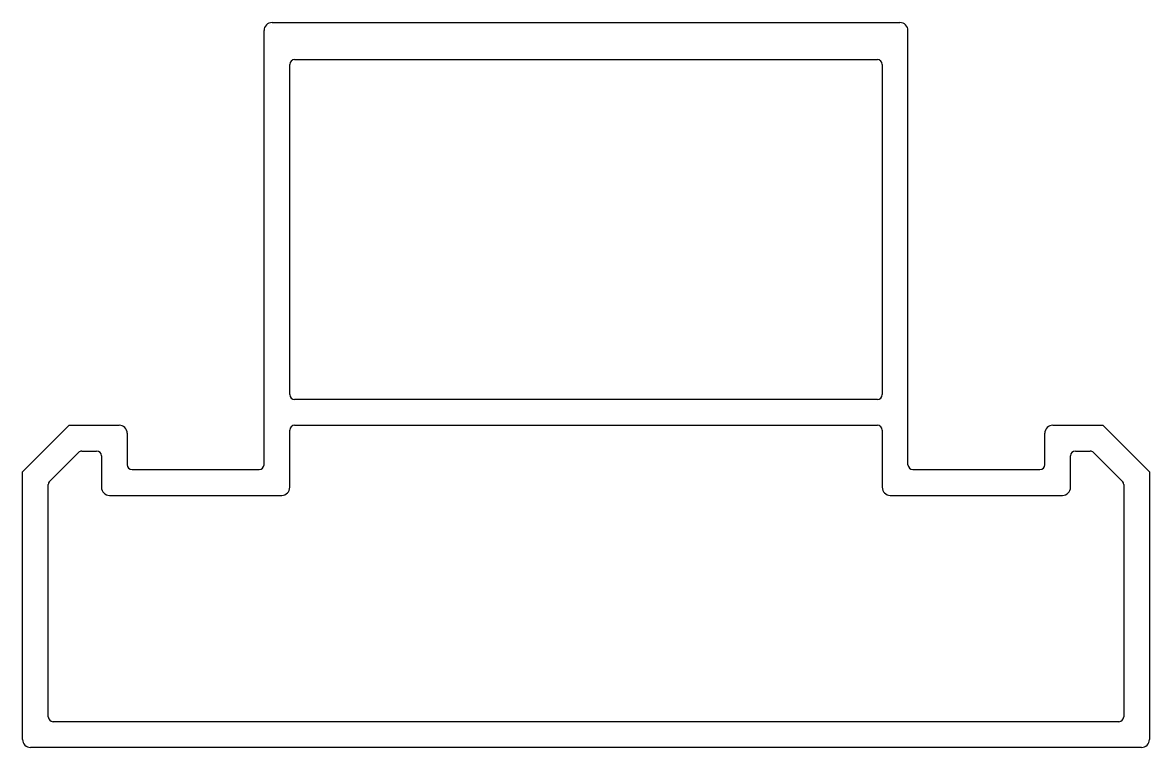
# Model space of a CAD drawing. Extents: x 1796.1 to 1866.1, y 1477.5 to 1522.5.
import ezdxf

# ---------------------------------------------------------------- set-up
doc = ezdxf.new("R2010")
doc.units = 0
doc.layers.get('0').update_dxf_attribs({"linetype": 'CONTINUOUS'})

msp = doc.modelspace()

# ---------------------------------------------------------------- linework, layer by layer
at = {"color": 5}
for p, q in [((1811.117, 1495.045), (1811.117, 1521.995)), ((1811.617, 1522.495), (1850.617, 1522.495)), ((1851.117, 1495.045), (1851.117, 1521.995)), ((1812.717, 1499.395), (1812.717, 1519.895)), ((1813.017, 1520.195), (1849.217, 1520.195)), ((1849.517, 1519.895), (1849.517, 1499.395)), ((1849.217, 1499.095), (1813.017, 1499.095)), ((1796.117, 1494.595), (1799.017, 1497.495)), ((1799.017, 1497.495), (1802.117, 1497.495)), ((1813.017, 1497.495), (1849.217, 1497.495)), ((1860.117, 1497.495), (1863.217, 1497.495)), ((1863.217, 1497.495), (1866.117, 1494.595)), ((1802.617, 1496.995), (1802.617, 1495.045)), ((1812.717, 1493.645), (1812.717, 1497.195)), ((1849.517, 1497.195), (1849.517, 1493.645)), ((1859.617, 1495.045), (1859.617, 1496.995)), ((1797.805, 1494.02), (1799.592, 1495.807)), ((1799.804, 1495.895), (1800.717, 1495.895)), ((1801.017, 1495.595), (1801.017, 1493.645)), ((1861.217, 1493.645), (1861.217, 1495.595)), ((1861.517, 1495.895), (1862.43, 1495.895)), ((1862.642, 1495.807), (1864.429, 1494.02)), ((1796.117, 1477.995), (1796.117, 1494.595)), ((1802.917, 1494.745), (1810.817, 1494.745)), ((1851.417, 1494.745), (1859.317, 1494.745)), ((1866.117, 1494.595), (1866.117, 1477.995)), ((1797.717, 1479.395), (1797.717, 1493.808)), ((1864.517, 1493.808), (1864.517, 1479.395)), ((1801.517, 1493.145), (1812.217, 1493.145)), ((1850.017, 1493.145), (1860.717, 1493.145)), ((1864.217, 1479.095), (1798.017, 1479.095)), ((1865.617, 1477.495), (1796.617, 1477.495))]:
    msp.add_line(p, q, dxfattribs=at)
for centre, radius, start, end in [((1811.617, 1521.995), 0.5, 90, 180), ((1850.617, 1521.995), 0.5, 0, 90), ((1813.017, 1519.895), 0.3, 90, 180), ((1849.217, 1519.895), 0.3, 0, 90), ((1813.017, 1499.395), 0.3, 180, 270), ((1849.217, 1499.395), 0.3, 270, 0), ((1802.117, 1496.995), 0.5, 0, 90), ((1813.017, 1497.195), 0.3, 90, 180), ((1849.217, 1497.195), 0.3, 0, 90), ((1860.117, 1496.995), 0.5, 90, 180), ((1799.804, 1495.595), 0.3, 90, 135), ((1800.717, 1495.595), 0.3, 0, 90), ((1861.517, 1495.595), 0.3, 90, 180), ((1862.43, 1495.595), 0.3, 45, 90), ((1802.917, 1495.045), 0.3, 180, 270), ((1810.817, 1495.045), 0.3, 270, 0), ((1851.417, 1495.045), 0.3, 180, 270), ((1859.317, 1495.045), 0.3, 270, 0), ((1798.017, 1493.808), 0.3, 135, 180), ((1864.217, 1493.808), 0.3, 0, 45), ((1801.517, 1493.645), 0.5, 180, 270), ((1812.217, 1493.645), 0.5, 270, 360), ((1850.017, 1493.645), 0.5, 180, 270), ((1860.717, 1493.645), 0.5, 270, 360), ((1798.017, 1479.395), 0.3, 180, 270), ((1864.217, 1479.395), 0.3, 270, 0), ((1796.617, 1477.995), 0.5, 180, 270), ((1865.617, 1477.995), 0.5, 270, 360)]:
    msp.add_arc(centre, radius, start, end, dxfattribs=at)

doc.saveas('drawing.dxf')
